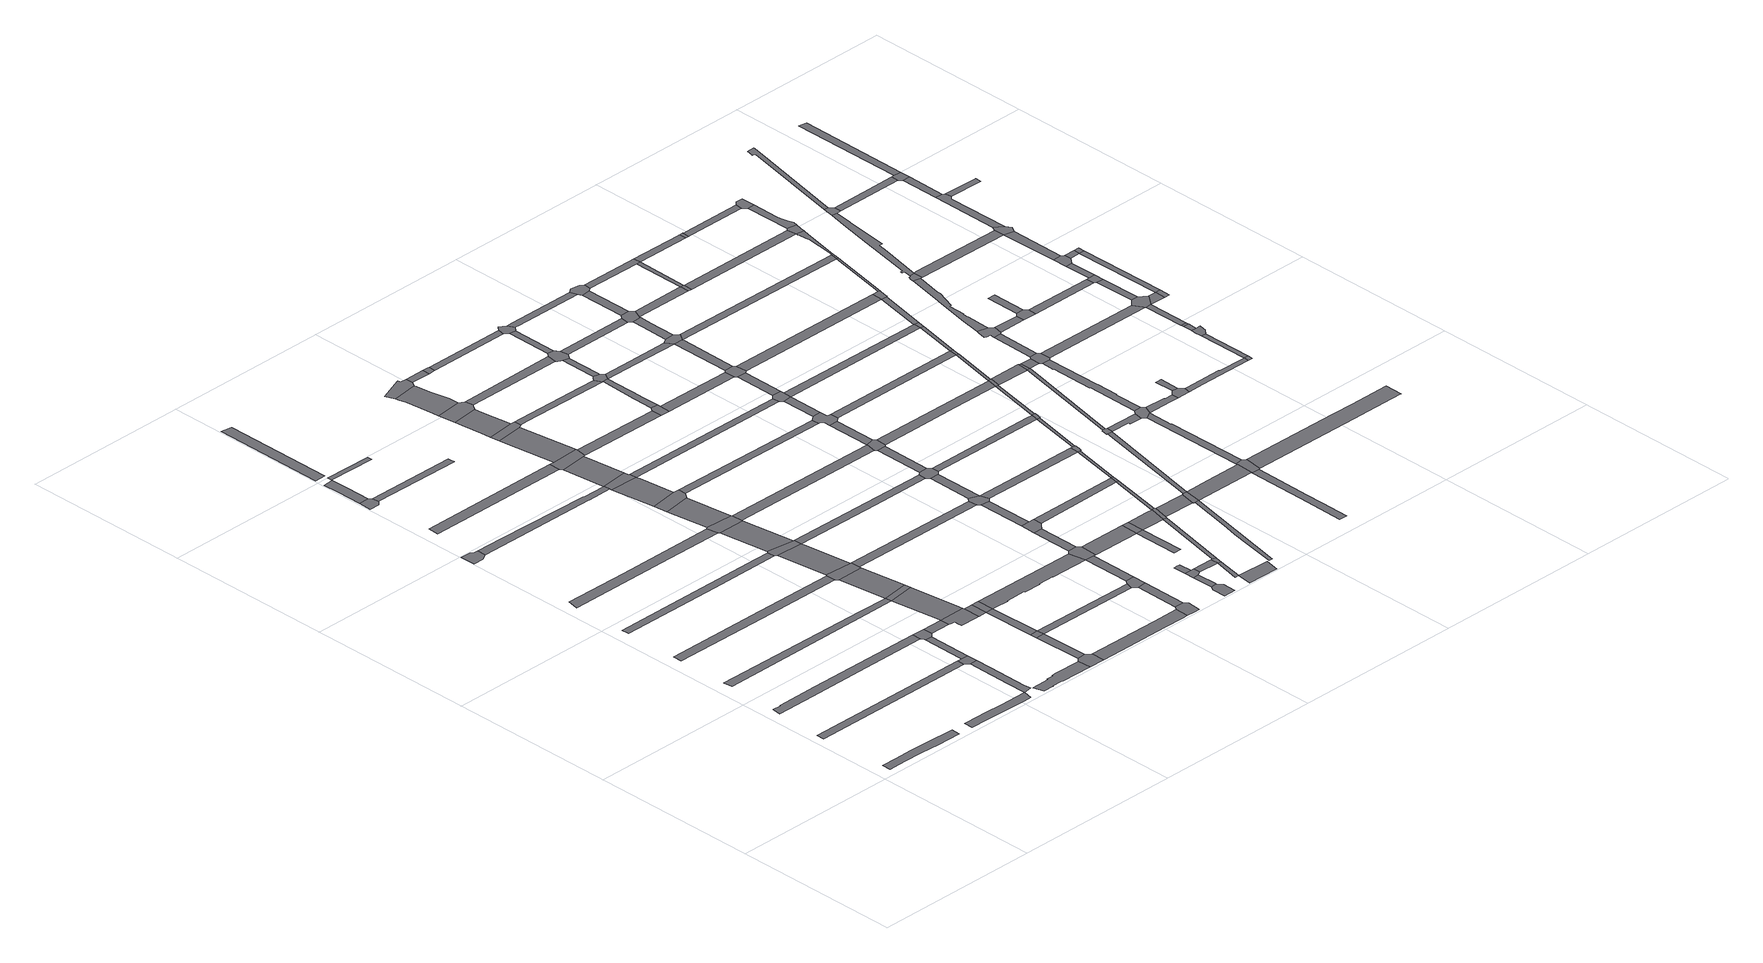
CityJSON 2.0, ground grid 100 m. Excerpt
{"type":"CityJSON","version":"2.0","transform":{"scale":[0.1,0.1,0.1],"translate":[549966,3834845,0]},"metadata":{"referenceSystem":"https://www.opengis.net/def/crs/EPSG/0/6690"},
"CityObjects":{
"road1":{"type":"Road","attributes":{"RoadStructureAttribute.sectionType":"1"},"geometry":[{"type":"MultiSurface","lod":"1","boundaries":[[[0,1,2,3,4,5,6,7,8,9,10]]]}]},
"road2":{"type":"Road","attributes":{"RoadStructureAttribute.sectionType":"1"},"geometry":[{"type":"MultiSurface","lod":"1","boundaries":[[[11,12,13,14]]]}]},
"road3":{"type":"Road","attributes":{"RoadStructureAttribute.sectionType":"1"},"geometry":[{"type":"MultiSurface","lod":"1","boundaries":[[[15,16,17,18,19,20,21,22,23]]]}]},
"road4":{"type":"Road","attributes":{"RoadStructureAttribute.sectionType":"1"},"geometry":[{"type":"MultiSurface","lod":"1","boundaries":[[[24,25,26,27,28,29,30,31,32,33]]]}]},
"road5":{"type":"Road","geometry":[{"type":"MultiSurface","lod":"1","boundaries":[[[34,35,36,37,38,39,40]]]}]},
"road6":{"type":"Road","attributes":{"RoadStructureAttribute.sectionType":"1"},"geometry":[{"type":"MultiSurface","lod":"1","boundaries":[[[41,42,43,44,45,46]]]}]},
"road7":{"type":"Road","attributes":{"RoadStructureAttribute.sectionType":"1"},"geometry":[{"type":"MultiSurface","lod":"1","boundaries":[[[47,48,49,50,51,52,53]]]}]},
"road8":{"type":"Road","geometry":[{"type":"MultiSurface","lod":"1","boundaries":[[[54,55,56,57,58,59,60,61]]]}]},
"road9":{"type":"Road","attributes":{"RoadStructureAttribute.sectionType":"1"},"geometry":[{"type":"MultiSurface","lod":"1","boundaries":[[[62,63,64,65,66,67,68]]]}]},
"road10":{"type":"Road","attributes":{"RoadStructureAttribute.sectionType":"1"},"geometry":[{"type":"MultiSurface","lod":"1","boundaries":[[[69,70,71,33,72,73,74,75]]]}]},
"road11":{"type":"Road","attributes":{"RoadStructureAttribute.sectionType":"1"},"geometry":[{"type":"MultiSurface","lod":"1","boundaries":[[[76,77,78,79,54,61]]]}]},
"road12":{"type":"Road","geometry":[{"type":"MultiSurface","lod":"1","boundaries":[[[14,13,69,75,80,81]]]}]},
"road13":{"type":"Road","attributes":{"RoadStructureAttribute.sectionType":"1"},"geometry":[{"type":"MultiSurface","lod":"1","boundaries":[[[82,83,84,85,86,87]]]}]},
"road14":{"type":"Road","attributes":{"RoadStructureAttribute.sectionType":"1"},"geometry":[{"type":"MultiSurface","lod":"1","boundaries":[[[88,89,81,80,90]]]}]},
"road15":{"type":"Road","attributes":{"RoadStructureAttribute.sectionType":"1"},"geometry":[{"type":"MultiSurface","lod":"1","boundaries":[[[91,92,93,94,95,96,97,98,99,100,101,102,103,104,105,106,107,108,109]]]}]},
"road16":{"type":"Road","attributes":{"RoadStructureAttribute.sectionType":"1"},"geometry":[{"type":"MultiSurface","lod":"1","boundaries":[[[110,111,112,113]]]}]},
"road17":{"type":"Road","geometry":[{"type":"MultiSurface","lod":"1","boundaries":[[[23,22,114,88,90,115,116]]]}]},
"road18":{"type":"Road","attributes":{"RoadStructureAttribute.sectionType":"1"},"geometry":[{"type":"MultiSurface","lod":"1","boundaries":[[[117,118,119,120,121]]]}]},
"road19":{"type":"Road","attributes":{"RoadStructureAttribute.sectionType":"1"},"geometry":[{"type":"MultiSurface","lod":"1","boundaries":[[[122,123,124,38,37,125,126,127,128]]]}]},
"road20":{"type":"Road","attributes":{"RoadStructureAttribute.sectionType":"1"},"geometry":[{"type":"MultiSurface","lod":"1","boundaries":[[[116,115,129,130]]]}]},
"road21":{"type":"Road","attributes":{"RoadStructureAttribute.sectionType":"1"},"geometry":[{"type":"MultiSurface","lod":"1","boundaries":[[[131,132,133,134,135,136,59,58]]]}]},
"road22":{"type":"Road","attributes":{"RoadStructureAttribute.sectionType":"1"},"geometry":[{"type":"MultiSurface","lod":"1","boundaries":[[[137,138,139,140]]]}]},
"road23":{"type":"Road","geometry":[{"type":"MultiSurface","lod":"1","boundaries":[[[141,142,143,144,109,108,145,146]]]}]},
"road24":{"type":"Road","geometry":[{"type":"MultiSurface","lod":"1","boundaries":[[[147,148,130,129,149,150,151,152,153,154,155]]]}]},
"road25":{"type":"Road","attributes":{"RoadStructureAttribute.sectionType":"1"},"geometry":[{"type":"MultiSurface","lod":"1","boundaries":[[[156,157,142,141]]]}]},
"road26":{"type":"Road","attributes":{"RoadStructureAttribute.sectionType":"1"},"geometry":[{"type":"MultiSurface","lod":"1","boundaries":[[[158,159,160,161,130,148]]]}]},
"road27":{"type":"Road","geometry":[{"type":"MultiSurface","lod":"1","boundaries":[[[162,163,157,156]]]}]},
"road28":{"type":"Road","geometry":[{"type":"MultiSurface","lod":"1","boundaries":[[[164,46,45,160,159]]]}]},
"road29":{"type":"Road","attributes":{"RoadStructureAttribute.sectionType":"1"},"geometry":[{"type":"MultiSurface","lod":"1","boundaries":[[[165,166,167,168,46,164]]]}]},
"road30":{"type":"Road","attributes":{"RoadStructureAttribute.sectionType":"1"},"geometry":[{"type":"MultiSurface","lod":"1","boundaries":[[[169,163,162,170]]]}]},
"road31":{"type":"Road","attributes":{"RoadStructureAttribute.sectionType":"1"},"geometry":[{"type":"MultiSurface","lod":"1","boundaries":[[[171,155,154,172,169,173]]]}]},
"road32":{"type":"Road","geometry":[{"type":"MultiSurface","lod":"1","boundaries":[[[174,53,52,166,165,175,176,177]]]}]},
"road33":{"type":"Road","geometry":[{"type":"MultiSurface","lod":"1","boundaries":[[[173,169,170,178]]]}]},
"road34":{"type":"Road","attributes":{"RoadStructureAttribute.sectionType":"1"},"geometry":[{"type":"MultiSurface","lod":"1","boundaries":[[[179,174,177,180,181]]]}]},
"road35":{"type":"Road","geometry":[{"type":"MultiSurface","lod":"1","boundaries":[[[182,183,68,67,184,179,181,185,186]]]}]},
"road36":{"type":"Road","attributes":{"RoadStructureAttribute.sectionType":"1"},"geometry":[{"type":"MultiSurface","lod":"1","boundaries":[[[187,182,186,188]]]}]},
"road37":{"type":"Road","geometry":[{"type":"MultiSurface","lod":"1","boundaries":[[[189,87,86,190,187,188,191,192,193]]]}]},
"road38":{"type":"Road","attributes":{"RoadStructureAttribute.sectionType":"1"},"geometry":[{"type":"MultiSurface","lod":"1","boundaries":[[[194,195,189,193]]]}]},
"road39":{"type":"Road","attributes":{"RoadStructureAttribute.sectionType":"1"},"geometry":[{"type":"MultiSurface","lod":"1","boundaries":[[[196,146,145,197,198,199,200,201]]]}]},
"road40":{"type":"Road","geometry":[{"type":"MultiSurface","lod":"1","boundaries":[[[202,203,195,194,204,205,206]]]}]},
"road41":{"type":"Road","attributes":{"RoadStructureAttribute.sectionType":"1"},"geometry":[{"type":"MultiSurface","lod":"1","boundaries":[[[207,203,202,208,209]]]}]},
"road42":{"type":"Road","geometry":[{"type":"MultiSurface","lod":"1","boundaries":[[[210,211,128,127,212,207,209,213]]]}]},
"road43":{"type":"Road","attributes":{"RoadStructureAttribute.sectionType":"1"},"geometry":[{"type":"MultiSurface","lod":"1","boundaries":[[[162,156,214,215]]]}]},
"road44":{"type":"Road","attributes":{"RoadStructureAttribute.sectionType":"1"},"geometry":[{"type":"MultiSurface","lod":"1","boundaries":[[[216,217,218,219,128,211]]]}]},
"road45":{"type":"Road","geometry":[{"type":"MultiSurface","lod":"1","boundaries":[[[220,221,222,140,139,223,217,216,224,225]]]}]},
"road46":{"type":"Road","attributes":{"RoadStructureAttribute.sectionType":"1"},"geometry":[{"type":"MultiSurface","lod":"1","boundaries":[[[226,227,228,221,220]]]}]},
"road47":{"type":"Road","attributes":{"RoadStructureAttribute.sectionType":"1"},"geometry":[{"type":"MultiSurface","lod":"1","boundaries":[[[229,178,170,230,231,232,233,234,235,236,237,238,239,240]]]}]},
"road48":{"type":"Road","geometry":[{"type":"MultiSurface","lod":"1","boundaries":[[[241,242,227,226,243,244]]]}]},
"road49":{"type":"Road","attributes":{"RoadStructureAttribute.sectionType":"1"},"geometry":[{"type":"MultiSurface","lod":"1","boundaries":[[[245,246,247,248,249,250,242,241]]]}]},
"road50":{"type":"Road","geometry":[{"type":"MultiSurface","lod":"1","boundaries":[[[251,252,253,248,247,254,255,256]]]}]},
"road51":{"type":"Road","attributes":{"RoadStructureAttribute.sectionType":"1"},"geometry":[{"type":"MultiSurface","lod":"1","boundaries":[[[257,258,259,260,261,262,263,264,265,253,252]]]}]},
"road52":{"type":"Road","attributes":{"RoadStructureAttribute.sectionType":"1"},"geometry":[{"type":"MultiSurface","lod":"1","boundaries":[[[176,175,266,267,268,269]]]}]},
"road53":{"type":"Road","geometry":[{"type":"MultiSurface","lod":"1","boundaries":[[[270,271,272,262,261,273,274]]]}]},
"road54":{"type":"Road","geometry":[{"type":"MultiSurface","lod":"1","boundaries":[[[275,276,201,200,277,278,279,280,281]]]}]},
"road55":{"type":"Road","attributes":{"RoadStructureAttribute.sectionType":"1"},"geometry":[{"type":"MultiSurface","lod":"1","boundaries":[[[282,283,275,281]]]}]},
"road56":{"type":"Road","attributes":{"RoadStructureAttribute.sectionType":"1"},"geometry":[{"type":"MultiSurface","lod":"1","boundaries":[[[185,181,284,285,286,287]]]}]},
"road57":{"type":"Road","geometry":[{"type":"MultiSurface","lod":"1","boundaries":[[[288,215,214,283,282,289]]]}]},
"road58":{"type":"Road","attributes":{"RoadStructureAttribute.sectionType":"1"},"geometry":[{"type":"MultiSurface","lod":"1","boundaries":[[[225,224,290,291]]]}]},
"road59":{"type":"Road","attributes":{"RoadStructureAttribute.sectionType":"1"},"geometry":[{"type":"MultiSurface","lod":"1","boundaries":[[[274,273,292,293]]]}]},
"road60":{"type":"Road","attributes":{"RoadStructureAttribute.sectionType":"1"},"geometry":[{"type":"MultiSurface","lod":"1","boundaries":[[[294,288,289,295]]]}]},
"road61":{"type":"Road","attributes":{"RoadStructureAttribute.sectionType":"1"},"geometry":[{"type":"MultiSurface","lod":"1","boundaries":[[[192,191,296,297]]]}]},
"road62":{"type":"Road","geometry":[{"type":"MultiSurface","lod":"1","boundaries":[[[298,299,240,239,294,295,300,301,302,303]]]}]},
"road63":{"type":"Road","geometry":[{"type":"MultiSurface","lod":"1","boundaries":[[[304,293,292,305,306]]]}]},
"road64":{"type":"Road","attributes":{"RoadStructureAttribute.sectionType":"1"},"geometry":[{"type":"MultiSurface","lod":"1","boundaries":[[[206,205,307,308]]]}]},
"road65":{"type":"Road","geometry":[{"type":"MultiSurface","lod":"1","boundaries":[[[309,310,311,312,313,314,315,316]]]}]},
"road66":{"type":"Road","attributes":{"RoadStructureAttribute.sectionType":"1"},"geometry":[{"type":"MultiSurface","lod":"1","boundaries":[[[317,318,244,243,319,320,321]]]}]},
"road67":{"type":"Road","attributes":{"RoadStructureAttribute.sectionType":"1"},"geometry":[{"type":"MultiSurface","lod":"1","boundaries":[[[322,323,298,303,324]]]}]},
"road68":{"type":"Road","attributes":{"RoadStructureAttribute.sectionType":"1"},"geometry":[{"type":"MultiSurface","lod":"1","boundaries":[[[325,326,327,311,310]]]}]},
"road69":{"type":"Road","attributes":{"RoadStructureAttribute.sectionType":"1"},"geometry":[{"type":"MultiSurface","lod":"1","boundaries":[[[213,209,328,329]]]}]},
"road70":{"type":"Road","geometry":[{"type":"MultiSurface","lod":"1","boundaries":[[[330,331,327,326,332,333]]]}]},
"road71":{"type":"Road","attributes":{"RoadStructureAttribute.sectionType":"1"},"geometry":[{"type":"MultiSurface","lod":"1","boundaries":[[[256,255,334,335]]]}]},
"road72":{"type":"Road","geometry":[{"type":"MultiSurface","lod":"1","boundaries":[[[336,337,338,331,330]]]}]},
"road73":{"type":"Road","geometry":[{"type":"MultiSurface","lod":"1","boundaries":[[[339,322,324,340,341,342,343,344]]]}]},
"road74":{"type":"Road","attributes":{"RoadStructureAttribute.sectionType":"1"},"geometry":[{"type":"MultiSurface","lod":"1","boundaries":[[[345,339,344,346,347]]]}]},
"road75":{"type":"Road","attributes":{"RoadStructureAttribute.sectionType":"1"},"geometry":[{"type":"MultiSurface","lod":"1","boundaries":[[[301,300,348,349]]]}]},
"road76":{"type":"Road","attributes":{"RoadStructureAttribute.sectionType":"1"},"geometry":[{"type":"MultiSurface","lod":"1","boundaries":[[[350,333,332,351,352,353]]]}]},
"road77":{"type":"Road","geometry":[{"type":"MultiSurface","lod":"1","boundaries":[[[354,291,290,355,356,357]]]}]},
"road78":{"type":"Road","geometry":[{"type":"MultiSurface","lod":"1","boundaries":[[[358,269,268,345,347,359,360]]]}]},
"road79":{"type":"Road","attributes":{"RoadStructureAttribute.sectionType":"1"},"geometry":[{"type":"MultiSurface","lod":"1","boundaries":[[[352,361,362,363]]]}]},
"road80":{"type":"Road","attributes":{"RoadStructureAttribute.sectionType":"1"},"geometry":[{"type":"MultiSurface","lod":"1","boundaries":[[[364,365,358,360]]]}]},
"road81":{"type":"Road","geometry":[{"type":"MultiSurface","lod":"1","boundaries":[[[353,352,363,366,367]]]}]},
"road82":{"type":"Road","attributes":{"RoadStructureAttribute.sectionType":"7"},"geometry":[{"type":"MultiSurface","lod":"1","boundaries":[[[368,362,369,370,371]]]}]},
"road83":{"type":"Road","attributes":{"RoadStructureAttribute.sectionType":"1"},"geometry":[{"type":"MultiSurface","lod":"1","boundaries":[[[306,305,372,373]]]}]},
"road84":{"type":"Road","attributes":{"RoadStructureAttribute.sectionType":"1"},"geometry":[{"type":"MultiSurface","lod":"1","boundaries":[[[374,375,376,377,378,379,354,357]]]}]},
"road85":{"type":"Road","attributes":{"RoadStructureAttribute.sectionType":"1"},"geometry":[{"type":"MultiSurface","lod":"1","boundaries":[[[348,380,381,382]]]}]},
"road86":{"type":"Road","geometry":[{"type":"MultiSurface","lod":"1","boundaries":[[[383,384,287,286,365,364,385,386]]]}]},
"road87":{"type":"Road","geometry":[{"type":"MultiSurface","lod":"1","boundaries":[[[349,348,382,387]]]}]},
"road88":{"type":"Road","geometry":[{"type":"MultiSurface","lod":"1","boundaries":[[[388,389,321,320,377,376,390,391,392,393]]]}]},
"road89":{"type":"Road","attributes":{"RoadStructureAttribute.sectionType":"1"},"geometry":[{"type":"MultiSurface","lod":"1","boundaries":[[[394,384,383,395]]]}]},
"road90":{"type":"Road","attributes":{"RoadStructureAttribute.sectionType":"1"},"geometry":[{"type":"MultiSurface","lod":"1","boundaries":[[[396,367,366,397,398]]]}]},
"road91":{"type":"Road","attributes":{"RoadStructureAttribute.sectionType":"1"},"geometry":[{"type":"MultiSurface","lod":"1","boundaries":[[[399,400,388,393,401,402]]]}]},
"road92":{"type":"Road","geometry":[{"type":"MultiSurface","lod":"1","boundaries":[[[403,297,296,394,395,404,405]]]}]},
"road93":{"type":"Road","geometry":[{"type":"MultiSurface","lod":"1","boundaries":[[[406,407,408,335,334,409,410,411,399,402,412,413,414,415,416,417]]]}]},
"road94":{"type":"Road","attributes":{"RoadStructureAttribute.sectionType":"1"},"geometry":[{"type":"MultiSurface","lod":"1","boundaries":[[[343,342,418,419,420]]]}]},
"road95":{"type":"Road","attributes":{"RoadStructureAttribute.sectionType":"1"},"geometry":[{"type":"MultiSurface","lod":"1","boundaries":[[[421,387,382,422,423,396,424]]]}]},
"road96":{"type":"Road","attributes":{"RoadStructureAttribute.sectionType":"1"},"geometry":[{"type":"MultiSurface","lod":"1","boundaries":[[[356,355,425,426]]]}]},
"road97":{"type":"Road","attributes":{"RoadStructureAttribute.sectionType":"1"},"geometry":[{"type":"MultiSurface","lod":"1","boundaries":[[[427,297,403,428]]]}]},
"road98":{"type":"Road","attributes":{"RoadStructureAttribute.sectionType":"1"},"geometry":[{"type":"MultiSurface","lod":"1","boundaries":[[[429,430,406,417,431]]]}]},
"road99":{"type":"Road","geometry":[{"type":"MultiSurface","lod":"1","boundaries":[[[432,424,396,398,433,434,435,436,437]]]}]},
"road100":{"type":"Road","geometry":[{"type":"MultiSurface","lod":"1","boundaries":[[[438,308,307,439,440,427,428,441,442,443,444,445]]]}]},
"road101":{"type":"Road","geometry":[{"type":"MultiSurface","lod":"1","boundaries":[[[446,373,372,429,431,447,448]]]}]},
"road102":{"type":"Road","attributes":{"RoadStructureAttribute.sectionType":"1"},"geometry":[{"type":"MultiSurface","lod":"1","boundaries":[[[360,359,449,450,451]]]}]},
"road103":{"type":"Road","attributes":{"RoadStructureAttribute.sectionType":"1"},"geometry":[{"type":"MultiSurface","lod":"1","boundaries":[[[452,453,454,455,456,457,458,459]]]}]},
"road104":{"type":"Road","attributes":{"RoadStructureAttribute.sectionType":"1"},"geometry":[{"type":"MultiSurface","lod":"1","boundaries":[[[460,461,438,445]]]}]},
"road105":{"type":"Road","attributes":{"RoadStructureAttribute.sectionType":"1"},"geometry":[{"type":"MultiSurface","lod":"1","boundaries":[[[462,391,390,463,464,465]]]}]},
"road106":{"type":"Road","geometry":[{"type":"MultiSurface","lod":"1","boundaries":[[[466,329,328,467,461,460,468,469]]]}]},
"road107":{"type":"Road","attributes":{"RoadStructureAttribute.sectionType":"1"},"geometry":[{"type":"MultiSurface","lod":"1","boundaries":[[[419,432,437,470]]]}]},
"road108":{"type":"Road","attributes":{"RoadStructureAttribute.sectionType":"7"},"geometry":[{"type":"MultiSurface","lod":"1","boundaries":[[[471,435,434,472,473,474,475,476]]]}]},
"road109":{"type":"Road","attributes":{"RoadStructureAttribute.sectionType":"1"},"geometry":[{"type":"MultiSurface","lod":"1","boundaries":[[[477,466,469,478]]]}]},
"road110":{"type":"Road","attributes":{"RoadStructureAttribute.sectionType":"1"},"geometry":[{"type":"MultiSurface","lod":"1","boundaries":[[[415,414,479,480]]]}]},
"road111":{"type":"Road","attributes":{"RoadStructureAttribute.sectionType":"1"},"geometry":[{"type":"MultiSurface","lod":"1","boundaries":[[[481,386,385,482,483,484,485,486]]]}]},
"road112":{"type":"Road","geometry":[{"type":"MultiSurface","lod":"1","boundaries":[[[487,420,419,470,488,489]]]}]},
"road113":{"type":"Road","geometry":[{"type":"MultiSurface","lod":"1","boundaries":[[[490,491,426,425,477,478,492,493]]]}]},
"road114":{"type":"Road","geometry":[{"type":"MultiSurface","lod":"1","boundaries":[[[494,495,476,475,496,497,498,452,459,499,500]]]}]},
"road115":{"type":"Road","attributes":{"RoadStructureAttribute.sectionType":"1"},"geometry":[{"type":"MultiSurface","lod":"1","boundaries":[[[501,502,503,448,447,504,505,506,507]]]}]},
"road116":{"type":"Road","attributes":{"RoadStructureAttribute.sectionType":"1"},"geometry":[{"type":"MultiSurface","lod":"1","boundaries":[[[508,509,464,510,491,490]]]}]},
"road117":{"type":"Road","attributes":{"RoadStructureAttribute.sectionType":"1"},"geometry":[{"type":"MultiSurface","lod":"1","boundaries":[[[450,487,489,511]]]}]},
"road118":{"type":"Road","geometry":[{"type":"MultiSurface","lod":"1","boundaries":[[[512,513,465,464,509,514]]]}]},
"road119":{"type":"Road","attributes":{"RoadStructureAttribute.sectionType":"1"},"geometry":[{"type":"MultiSurface","lod":"1","boundaries":[[[405,404,515,516,517,518,519]]]}]},
"road120":{"type":"Road","geometry":[{"type":"MultiSurface","lod":"1","boundaries":[[[451,450,511,520,521,522,523,524,525,526]]]}]},
"road121":{"type":"Road","attributes":{"RoadStructureAttribute.sectionType":"1"},"geometry":[{"type":"MultiSurface","lod":"1","boundaries":[[[527,528,529,530,513,512]]]}]},
"road122":{"type":"Road","attributes":{"RoadStructureAttribute.sectionType":"1"},"geometry":[{"type":"MultiSurface","lod":"1","boundaries":[[[531,532,499,459,533,534,535]]]}]},
"road123":{"type":"Road","attributes":{"RoadStructureAttribute.sectionType":"1"},"geometry":[{"type":"MultiSurface","lod":"1","boundaries":[[[536,537,500,499,538]]]}]},
"road124":{"type":"Road","geometry":[{"type":"MultiSurface","lod":"1","boundaries":[[[539,480,479,529,528,540,541,542]]]}]},
"road125":{"type":"Road","attributes":{"RoadStructureAttribute.sectionType":"1"},"geometry":[{"type":"MultiSurface","lod":"1","boundaries":[[[485,526,525,543,544]]]}]},
"road126":{"type":"Road","attributes":{"RoadStructureAttribute.sectionType":"1"},"geometry":[{"type":"MultiSurface","lod":"1","boundaries":[[[442,441,545,546,547]]]}]},
"road127":{"type":"Road","attributes":{"RoadStructureAttribute.sectionType":"1"},"geometry":[{"type":"MultiSurface","lod":"1","boundaries":[[[548,549,539,542]]]}]},
"road128":{"type":"Road","attributes":{"RoadStructureAttribute.sectionType":"1"},"geometry":[{"type":"MultiSurface","lod":"1","boundaries":[[[550,551,552,553,554,555,556]]]}]},
"road129":{"type":"Road","geometry":[{"type":"MultiSurface","lod":"1","boundaries":[[[557,507,506,549,548,558,559,560]]]}]},
"road130":{"type":"Road","geometry":[{"type":"MultiSurface","lod":"1","boundaries":[[[561,486,485,544,562,563,564,565,566,567]]]}]},
"road131":{"type":"Road","attributes":{"RoadStructureAttribute.sectionType":"1"},"geometry":[{"type":"MultiSurface","lod":"1","boundaries":[[[468,460,568,569,570]]]}]},
"road132":{"type":"Road","geometry":[{"type":"MultiSurface","lod":"1","boundaries":[[[571,572,573,574,575,576,577,536,538,578,579,580]]]}]},
"road133":{"type":"Road","attributes":{"RoadStructureAttribute.sectionType":"1"},"geometry":[{"type":"MultiSurface","lod":"1","boundaries":[[[581,582,541,540,583]]]}]},
"road134":{"type":"Road","geometry":[{"type":"MultiSurface","lod":"1","boundaries":[[[584,585,586,535,534,550,556,587,588,589]]]}]},
"road135":{"type":"Road","attributes":{"RoadStructureAttribute.sectionType":"1"},"geometry":[{"type":"MultiSurface","lod":"1","boundaries":[[[518,561,567,590]]]}]},
"road136":{"type":"Road","attributes":{"RoadStructureAttribute.sectionType":"1"},"geometry":[{"type":"MultiSurface","lod":"1","boundaries":[[[579,578,591,592,593,594]]]}]},
"road137":{"type":"Road","attributes":{"RoadStructureAttribute.sectionType":"1"},"geometry":[{"type":"MultiSurface","lod":"1","boundaries":[[[595,596,493,492,597,598,599]]]}]},
"road138":{"type":"Road","attributes":{"RoadStructureAttribute.sectionType":"1"},"geometry":[{"type":"MultiSurface","lod":"1","boundaries":[[[600,601,602,603,586,585]]]}]},
"road139":{"type":"Road","geometry":[{"type":"MultiSurface","lod":"1","boundaries":[[[604,605,606,519,518,590,607,608]]]}]},
"road140":{"type":"Road","geometry":[{"type":"MultiSurface","lod":"1","boundaries":[[[559,558,609,610,611,612]]]}]},
"road141":{"type":"Road","attributes":{"RoadStructureAttribute.sectionType":"1"},"geometry":[{"type":"MultiSurface","lod":"1","boundaries":[[[613,571,580,614]]]}]},
"road142":{"type":"Road","geometry":[{"type":"MultiSurface","lod":"1","boundaries":[[[581,583,615,616,617]]]}]},
"road143":{"type":"Road","attributes":{"RoadStructureAttribute.sectionType":"1"},"geometry":[{"type":"MultiSurface","lod":"1","boundaries":[[[546,606,605,618]]]}]},
"road144":{"type":"Road","geometry":[{"type":"MultiSurface","lod":"1","boundaries":[[[619,620,594,593,603,602,621]]]}]},
"road145":{"type":"Road","attributes":{"RoadStructureAttribute.sectionType":"7"},"geometry":[{"type":"MultiSurface","lod":"1","boundaries":[[[622,604,608,623,624,613,625]]]}]},
"road146":{"type":"Road","attributes":{"RoadStructureAttribute.sectionType":"1"},"geometry":[{"type":"MultiSurface","lod":"1","boundaries":[[[609,581,617,610]]]}]},
"road147":{"type":"Road","attributes":{"RoadStructureAttribute.sectionType":"1"},"geometry":[{"type":"MultiSurface","lod":"1","boundaries":[[[514,509,626,627,628]]]}]},
"road148":{"type":"Road","geometry":[{"type":"MultiSurface","lod":"1","boundaries":[[[547,546,618,629,630]]]}]},
"road149":{"type":"Road","geometry":[{"type":"MultiSurface","lod":"1","boundaries":[[[625,613,614,631,632]]]}]},
"road150":{"type":"Road","attributes":{"RoadStructureAttribute.sectionType":"1"},"geometry":[{"type":"MultiSurface","lod":"1","boundaries":[[[633,634,635,636,637,620,619,638,639,640,641,642]]]}]},
"road151":{"type":"Road","attributes":{"RoadStructureAttribute.sectionType":"1"},"geometry":[{"type":"MultiSurface","lod":"1","boundaries":[[[643,644,621,602,645,646,647]]]}]},
"road152":{"type":"Road","attributes":{"RoadStructureAttribute.sectionType":"1"},"geometry":[{"type":"MultiSurface","lod":"1","boundaries":[[[569,648,547,630,649]]]}]},
"road153":{"type":"Road","attributes":{"RoadStructureAttribute.sectionType":"1"},"geometry":[{"type":"MultiSurface","lod":"1","boundaries":[[[632,631,650,651]]]}]},
"road154":{"type":"Road","geometry":[{"type":"MultiSurface","lod":"1","boundaries":[[[570,569,649,652,653]]]}]},
"road155":{"type":"Road","geometry":[{"type":"MultiSurface","lod":"1","boundaries":[[[654,655,651,650,633,642,656,657]]]}]},
"road156":{"type":"Road","attributes":{"RoadStructureAttribute.sectionType":"1"},"geometry":[{"type":"MultiSurface","lod":"1","boundaries":[[[658,659,611,610,660,661,662]]]}]},
"road157":{"type":"Road","geometry":[{"type":"MultiSurface","lod":"1","boundaries":[[[663,664,647,646,665,666,667,668,669,670]]]}]},
"road158":{"type":"Road","attributes":{"RoadStructureAttribute.sectionType":"1"},"geometry":[{"type":"MultiSurface","lod":"1","boundaries":[[[671,655,654,672]]]}]},
"road159":{"type":"Road","attributes":{"RoadStructureAttribute.sectionType":"1"},"geometry":[{"type":"MultiSurface","lod":"1","boundaries":[[[598,673,570,653,674]]]}]},
"road160":{"type":"Road","geometry":[{"type":"MultiSurface","lod":"1","boundaries":[[[675,676,677,678,663,670]]]}]},
"road161":{"type":"Road","attributes":{"RoadStructureAttribute.sectionType":"1"},"geometry":[{"type":"MultiSurface","lod":"1","boundaries":[[[679,680,589,588,681,682,683,684,685]]]}]},
"road162":{"type":"Road","geometry":[{"type":"MultiSurface","lod":"1","boundaries":[[[686,687,688,689,690,691,671,672,692,693,694]]]}]},
"road163":{"type":"Road","attributes":{"RoadStructureAttribute.sectionType":"1"},"geometry":[{"type":"MultiSurface","lod":"1","boundaries":[[[616,615,695,696]]]}]},
"road164":{"type":"Road","geometry":[{"type":"MultiSurface","lod":"1","boundaries":[[[599,598,674,697,698,699,700,701,702,703,704]]]}]},
"road165":{"type":"Road","geometry":[{"type":"MultiSurface","lod":"1","boundaries":[[[662,661,705,706,707]]]}]},
"road166":{"type":"Road","attributes":{"RoadStructureAttribute.sectionType":"1"},"geometry":[{"type":"MultiSurface","lod":"1","boundaries":[[[693,692,708,709]]]}]},
"road167":{"type":"Road","attributes":{"RoadStructureAttribute.sectionType":"1"},"geometry":[{"type":"MultiSurface","lod":"1","boundaries":[[[710,711,712,713,686,694,714,715,716,717,718,719,720,721,722,723,724]]]}]},
"road168":{"type":"Road","attributes":{"RoadStructureAttribute.sectionType":"1"},"geometry":[{"type":"MultiSurface","lod":"1","boundaries":[[[627,725,704,703,726]]]}]},
"road169":{"type":"Road","attributes":{"RoadStructureAttribute.sectionType":"1"},"geometry":[{"type":"MultiSurface","lod":"1","boundaries":[[[727,728,729,730,667,666,731,732,733,734,735]]]}]},
"road170":{"type":"Road","geometry":[{"type":"MultiSurface","lod":"1","boundaries":[[[736,709,708,737,738,739]]]}]},
"road171":{"type":"Road","attributes":{"RoadStructureAttribute.sectionType":"1"},"geometry":[{"type":"MultiSurface","lod":"1","boundaries":[[[657,656,740,741,742,743]]]}]},
"road172":{"type":"Road","geometry":[{"type":"MultiSurface","lod":"1","boundaries":[[[744,745,736,739]]]}]},
"road173":{"type":"Road","geometry":[{"type":"MultiSurface","lod":"1","boundaries":[[[746,747,748,749,750,751,710,724,752]]]}]},
"road174":{"type":"Road","attributes":{"RoadStructureAttribute.sectionType":"1"},"geometry":[{"type":"MultiSurface","lod":"1","boundaries":[[[753,706,705,754,755,756]]]}]},
"road175":{"type":"Road","geometry":[{"type":"MultiSurface","lod":"1","boundaries":[[[695,757,758,759,760,761,762,763,764,628,627,726,765,766,767,768,769]]]}]},
"road176":{"type":"Road","geometry":[{"type":"MultiSurface","lod":"1","boundaries":[[[735,734,770,771]]]}]},
"road177":{"type":"Road","geometry":[{"type":"MultiSurface","lod":"1","boundaries":[[[772,696,695,769,773,774]]]}]},
"road178":{"type":"Road","attributes":{"RoadStructureAttribute.sectionType":"1"},"geometry":[{"type":"MultiSurface","lod":"1","boundaries":[[[775,735,771,776]]]}]},
"road179":{"type":"Road","attributes":{"RoadStructureAttribute.sectionType":"1"},"geometry":[{"type":"MultiSurface","lod":"1","boundaries":[[[777,778,779,780,781,782,783,784,785,786,787,747,746,788,789,790,791,792,793,794]]]}]},
"road180":{"type":"Road","attributes":{"RoadStructureAttribute.sectionType":"1"},"geometry":[{"type":"MultiSurface","lod":"1","boundaries":[[[795,772,774,796,797,798,799,800]]]}]},
"road181":{"type":"Road","attributes":{"RoadStructureAttribute.sectionType":"1"},"geometry":[{"type":"MultiSurface","lod":"1","boundaries":[[[738,737,801,802]]]}]},
"road182":{"type":"Road","geometry":[{"type":"MultiSurface","lod":"1","boundaries":[[[803,756,755,795,800,804]]]}]},
"road183":{"type":"Road","geometry":[{"type":"MultiSurface","lod":"1","boundaries":[[[805,806,775,776,807,808,809]]]}]},
"road184":{"type":"Road","attributes":{"RoadStructureAttribute.sectionType":"1"},"geometry":[{"type":"MultiSurface","lod":"1","boundaries":[[[810,805,809,811]]]}]},
"road185":{"type":"Road","geometry":[{"type":"MultiSurface","lod":"1","boundaries":[[[812,810,811,813]]]}]},
"road186":{"type":"Road","attributes":{"RoadStructureAttribute.sectionType":"1"},"geometry":[{"type":"MultiSurface","lod":"1","boundaries":[[[814,742,812,813]]]}]},
"road187":{"type":"Road","attributes":{"RoadStructureAttribute.sectionType":"1"},"geometry":[{"type":"MultiSurface","lod":"1","boundaries":[[[815,816,746,752,817,818]]]}]},
"road188":{"type":"Road","geometry":[{"type":"MultiSurface","lod":"1","boundaries":[[[819,743,742,814,820,821]]]}]},
"road189":{"type":"Road","geometry":[{"type":"MultiSurface","lod":"1","boundaries":[[[822,823,824,777,794,825,826,827,828]]]}]},
"road190":{"type":"Road","attributes":{"RoadStructureAttribute.sectionType":"1"},"geometry":[{"type":"MultiSurface","lod":"1","boundaries":[[[829,819,821,830]]]}]},
"road191":{"type":"Road","attributes":{"RoadStructureAttribute.sectionType":"1"},"geometry":[{"type":"MultiSurface","lod":"1","boundaries":[[[831,820,814,832,833,834,835]]]}]},
"road192":{"type":"Road","geometry":[{"type":"MultiSurface","lod":"1","boundaries":[[[802,801,829,830,836,837]]]}]},
"road193":{"type":"Road","geometry":[{"type":"MultiSurface","lod":"1","boundaries":[[[835,834,838,839]]]}]},
"road194":{"type":"Road","attributes":{"RoadStructureAttribute.sectionType":"1"},"geometry":[{"type":"MultiSurface","lod":"1","boundaries":[[[840,841,837,836]]]}]},
"road195":{"type":"Road","geometry":[{"type":"MultiSurface","lod":"1","boundaries":[[[842,843,841,840,844,845]]]}]},
"road196":{"type":"Road","attributes":{"RoadStructureAttribute.sectionType":"1"},"geometry":[{"type":"MultiSurface","lod":"1","boundaries":[[[846,835,839,847]]]}]},
"road197":{"type":"Road","attributes":{"RoadStructureAttribute.sectionType":"1"},"geometry":[{"type":"MultiSurface","lod":"1","boundaries":[[[848,849,850,851,852,853,854,855,822,828]]]}]},
"road198":{"type":"Road","attributes":{"RoadStructureAttribute.sectionType":"1"},"geometry":[{"type":"MultiSurface","lod":"1","boundaries":[[[817,843,842,856]]]}]},
"road199":{"type":"Road","attributes":{"RoadStructureAttribute.sectionType":"1"},"geometry":[{"type":"MultiSurface","lod":"1","boundaries":[[[845,844,846,857]]]}]},
"road200":{"type":"Road","attributes":{"RoadStructureAttribute.sectionType":"1"},"geometry":[{"type":"MultiSurface","lod":"1","boundaries":[[[826,825,858,859]]]}]},
"road201":{"type":"Road","geometry":[{"type":"MultiSurface","lod":"1","boundaries":[[[857,846,847,860]]]}]},
"road202":{"type":"Road","geometry":[{"type":"MultiSurface","lod":"1","boundaries":[[[861,818,817,856,862,863,864]]]}]},
"road203":{"type":"Road","attributes":{"RoadStructureAttribute.sectionType":"1"},"geometry":[{"type":"MultiSurface","lod":"1","boundaries":[[[865,861,864,866,867,868,869,870]]]}]},
"road204":{"type":"Road","attributes":{"RoadStructureAttribute.sectionType":"1"},"geometry":[{"type":"MultiSurface","lod":"1","boundaries":[[[871,865,870,872]]]}]},
"road205":{"type":"Road","geometry":[{"type":"MultiSurface","lod":"1","boundaries":[[[859,858,871,872,873,874]]]}]},
"road206":{"type":"Road","geometry":[{"type":"MultiSurface","lod":"1","boundaries":[[[875,868,867,876,877]]]}]},
"road207":{"type":"Road","attributes":{"RoadStructureAttribute.sectionType":"1"},"geometry":[{"type":"MultiSurface","lod":"1","boundaries":[[[878,874,873,879]]]}]}
},
"vertices":[
[550,91,0],[423,94,0],[285,98,0],[181,100,0],[87,102,0],[87,48,0],[189,47,0],[304,45,0],[421,41,0],[569,37,0],[570,90,0],
[58,535,0],[58,488,0],[1055,487,0],[1055,530,0],
[381,867,0],[130,867,0],[130,863,0],[77,864,0],[72,813,0],[307,812,0],[686,812,0],[1073,810,0],[1074,864,0],
[913,84,0],[806,86,0],[673,89,0],[658,89,0],[657,35,0],[759,33,0],[885,30,0],[1023,26,0],[1066,26,0],[1079,81,0],
[9,2992,0],[9,2903,0],[71,2903,0],[109,2922,0],[110,2977,0],[81,2977,0],[72,2991,0],
[1048,1208,0],[84,1217,0],[90,1164,0],[1048,1168,0],[1227,1168,0],[1225,1206,0],
[1171,1565,0],[699,1567,0],[85,1570,0],[82,1515,0],[657,1513,0],[1171,1509,0],[1171,1566,0],
[14,3714,0],[13,3639,0],[74,3638,0],[84,3648,0],[96,3660,0],[91,3700,0],[84,3705,0],[74,3713,0],
[1037,1930,0],[435,1931,0],[82,1930,0],[84,1886,0],[696,1885,0],[1121,1887,0],[1119,1931,0],
[1083,466,0],[1081,373,0],[1080,198,0],[1131,89,0],[1125,131,0],[1127,373,0],[1127,466,0],
[75,3862,0],[75,3966,0],[14,3962,0],[15,3861,0],
[1127,530,0],[1083,530,0],
[473,2308,0],[86,2309,0],[75,2244,0],[734,2241,0],[1079,2239,0],[1064,2305,0],
[1085,784,0],[1082,543,0],[1129,784,0],
[1474,97,0],[1321,98,0],[1292,98,0],[1291,89,0],[1250,90,0],[1251,87,0],[1218,85,0],[1145,82,0],[1140,81,0],[1157,21,0],[1158,23,0],[1219,22,0],[1221,22,0],[1221,25,0],[1291,25,0],[1290,23,0],[1291,21,0],[1483,19,0],[1477,97,0],
[13,4688,0],[12,4022,0],[76,4022,0],[79,4678,0],
[1085,800,0],[1151,806,0],[1151,863,0],
[356,3967,0],[356,3981,0],[355,3995,0],[75,3999,0],[75,3972,0],
[850,2959,0],[846,2959,0],[273,2974,0],[845,2919,0],[850,2919,0],[992,2919,0],[991,2956,0],
[1270,805,0],[1271,862,0],
[100,3660,0],[630,3657,0],[631,3657,0],[630,3677,0],[628,3697,0],[96,3700,0],
[88,3298,0],[84,3234,0],[947,3231,0],[947,3296,0],
[1546,120,0],[1496,117,0],[1481,102,0],[1478,98,0],[1578,19,0],[1579,98,0],
[1431,856,0],[1430,864,0],[1290,804,0],[1310,804,0],[1310,770,0],[1310,754,0],[1414,753,0],[1431,753,0],[1433,856,0],
[1541,405,0],[1492,404,0],
[1427,887,0],[1388,1189,0],[1230,1168,0],[1270,873,0],
[1539,447,0],[1491,446,0],
[1383,1227,0],
[1347,1497,0],[1186,1493,0],[1224,1214,0],[1225,1207,0],
[1486,753,0],[1532,753,0],
[1461,855,0],[1434,753,0],[1486,855,0],
[1175,1574,0],[1346,1509,0],[1343,1565,0],[1339,1565,0],
[1532,855,0],
[1135,1875,0],[1299,1853,0],[1297,1870,0],
[1126,1940,0],[1121,1933,0],[1123,1887,0],[1294,1917,0],[1291,1917,0],
[1087,2232,0],[1248,2233,0],
[1076,2316,0],[1082,2236,0],[1247,2241,0],[1243,2305,0],[1239,2305,0],
[1205,2585,0],[1042,2563,0],
[2016,95,0],[1760,18,0],[2010,16,0],[2150,15,0],[2171,15,0],[2172,95,0],
[1195,2667,0],[1031,2645,0],[1205,2586,0],[1229,2619,0],[1229,2667,0],
[995,2908,0],[1169,2883,0],[1167,2903,0],
[1157,2944,0],[1154,2975,0],[994,2919,0],[1162,2944,0],
[2163,401,0],[2173,441,0],
[1122,3231,0],[961,3213,0],[989,2967,0],[990,2957,0],
[1141,3303,0],[977,3296,0],[962,3296,0],[953,3223,0],[1132,3231,0],[1142,3295,0],
[1093,3651,0],[931,3633,0],[936,3594,0],
[1687,854,0],[1549,753,0],[1635,751,0],[1635,755,0],[1760,756,0],[1760,752,0],[1864,751,0],[1864,754,0],[1962,754,0],[1962,751,0],[2191,750,0],[2173,851,0],
[1086,3707,0],[925,3689,0],[1114,3667,0],[1113,3707,0],
[1084,3721,0],[1064,3872,0],[1058,3933,0],[899,3915,0],[903,3870,0],[919,3747,0],
[1073,4017,0],[1044,4035,0],[887,4018,0],[1076,3962,0],[1079,3967,0],[1075,4017,0],
[1042,4097,0],[1026,4168,0],[1019,4203,0],[1006,4296,0],[1003,4305,0],[849,4286,0],[854,4262,0],[862,4221,0],[883,4053,0],
[1828,1505,0],[1869,1506,0],[2179,1505,0],[2175,1559,0],
[981,4378,0],[977,4395,0],[829,4341,0],[1017,4334,0],[1017,4378,0],
[2190,117,0],[2190,114,0],[2224,14,0],[2256,14,0],[2264,95,0],[2256,102,0],[2243,114,0],
[2244,384,0],[2191,375,0],
[1675,1868,0],[1825,1866,0],[2175,1865,0],[2179,1910,0],
[2191,465,0],[2244,464,0],
[1671,3227,0],[1671,3291,0],
[1137,4334,0],[1136,4379,0],
[2191,749,0],[2246,748,0],
[2184,2234,0],[2198,2297,0],
[2192,872,0],[2178,857,0],[2259,747,0],[2265,850,0],[2258,857,0],[2246,870,0],
[1172,4379,0],[1179,4334,0],[1179,4375,0],
[2172,2613,0],[2172,2657,0],
[2488,114,0],[2488,124,0],[2451,121,0],[2448,115,0],[2437,95,0],[2437,15,0],[2511,15,0],[2511,95,0],
[1576,3704,0],[1159,3707,0],[1159,3667,0],[1693,3661,0],[1673,3703,0],
[2193,1114,0],[2192,973,0],[2247,1114,0],
[2488,134,0],[2485,247,0],[2450,246,0],
[2183,2901,0],[2177,2942,0],
[2492,304,0],[2449,304,0],[2509,262,0],[2510,304,0],
[1663,3965,0],[1672,4023,0],
[2488,382,0],[2470,382,0],[2448,381,0],
[2193,1204,0],[2266,1136,0],[2268,1138,0],[2281,1152,0],[2280,1204,0],[2247,1204,0],
[2195,1489,0],[2247,1233,0],[2248,1485,0],
[2549,745,0],[2550,849,0],
[2630,303,0],[2625,258,0],[2634,258,0],[2634,303,0],
[1687,3311,0],[1729,3227,0],[1729,3291,0],[1729,3310,0],
[2194,1579,0],[2268,1505,0],[2249,1555,0],
[2599,101,0],[2625,101,0],[2656,254,0],
[2250,1848,0],[2195,1846,0],
[2665,298,0],[2642,303,0],
[2632,101,0],[2613,13,0],[2804,9,0],[2820,94,0],
[1667,4335,0],[1676,4375,0],
[1730,3428,0],[1730,3434,0],[1731,3662,0],[1696,3661,0],[1690,3434,0],[1690,3429,0],
[2551,481,0],[2596,482,0],[2594,745,0],
[2250,1929,0],[2197,1926,0],[2269,1865,0],[2269,1910,0],
[2595,849,0],
[1695,3730,0],[1688,3722,0],[1731,3663,0],[1751,3701,0],[1750,3702,0],[1735,3721,0],
[2197,2222,0],[2251,2221,0],
[2737,743,0],[2685,393,0],[2760,741,0],
[1696,3945,0],[1695,3750,0],[1735,3740,0],[1733,3936,0],
[2251,2311,0],[2263,2234,0],[2267,2297,0],
[1692,4048,0],[1691,4047,0],[1679,4031,0],[1670,3961,0],[1673,3959,0],[1687,3951,0],[1737,3941,0],[1746,3951,0],[1758,3966,0],[1750,4016,0],[1738,4031,0],[1730,4041,0],
[2812,1160,0],[2825,1160,0],[2835,1207,0],
[2727,849,0],[2677,744,0],[2728,743,0],[2763,848,0],
[2189,3223,0],[2189,3288,0],
[2199,2562,0],[2253,2562,0],
[1693,4316,0],[1694,4315,0],[1732,4313,0],
[2763,849,0],[2760,745,0],[2763,756,0],[2783,843,0],[2783,847,0],[2778,848,0],
[2200,2680,0],[2189,2613,0],[2199,2601,0],[2277,2582,0],[2277,2631,0],[2253,2631,0],[2253,2639,0],[2253,2680,0],
[1696,4400,0],[1754,4336,0],[1736,4376,0],
[2880,1499,0],[2893,1499,0],[2894,1550,0],
[2965,743,0],[2910,486,0],[2886,388,0],[2868,297,0],[2832,92,0],[2852,91,0],[2990,740,0],[2990,743,0],
[2254,2889,0],[2200,2881,0],
[1933,3701,0],[1933,3661,0],[2204,3658,0],[2173,3700,0],
[2200,2963,0],[2200,2886,0],[2255,2941,0],[2255,2963,0],
[2840,1159,0],
[2971,840,0],[2768,755,0],[2767,751,0],[2953,748,0],[2953,750,0],[2970,836,0],
[2201,3211,0],[2257,3209,0],
[2183,3968,0],[2190,4018,0],
[2942,1907,0],[2389,1866,0],[2523,1865,0],[2959,1862,0],[2971,1862,0],[2979,1907,0],
[2835,1209,0],[2845,1183,0],[2849,1206,0],
[2256,3301,0],[2202,3300,0],[2272,3223,0],[2269,3288,0],
[2976,844,0],[2975,836,0],[2956,750,0],[2955,743,0],[2957,743,0],[3007,844,0],[2983,844,0],
[1774,4376,0],[1765,4376,0],[1753,4376,0],[1765,4336,0],[1774,4336,0],[2197,4333,0],[2181,4375,0],
[2258,3646,0],[2258,3659,0],[2204,3653,0],
[2907,1497,0],
[2258,3722,0],[2203,3721,0],[2288,3701,0],
[2436,2233,0],[2761,2232,0],[3036,2230,0],[3047,2230,0],[3059,2292,0],
[2908,1498,0],[2916,1497,0],[2921,1516,0],[2925,1536,0],[2927,1546,0],[2923,1547,0],[2907,1550,0],
[2260,3884,0],[2262,3953,0],[2206,3952,0],[2204,3883,0],
[3158,846,0],[3015,844,0],[3298,743,0],[3365,742,0],[3369,845,0],
[3120,1513,0],[2983,847,0],[3150,1510,0],
[2208,4040,0],[2262,3964,0],[2282,4014,0],[2262,4038,0],
[2923,1549,0],[2988,1860,0],
[3107,2580,0],[3119,2580,0],[3126,2627,0],
[2262,4316,0],[2208,4311,0],
[3365,738,0],[3363,395,0],[3360,115,0],[3408,115,0],[3409,289,0],[3408,396,0],[3412,734,0],
[2208,4393,0],[2279,4331,0],[2284,4371,0],[2264,4387,0],
[2979,1909,0],[2989,1862,0],[2992,1862,0],[2997,1884,0],[3001,1904,0],[3001,1907,0],[2998,1907,0],
[3168,2888,0],[3178,2888,0],[3178,2933,0],
[3127,1556,0],[3127,1554,0],[3122,1554,0],[3118,1537,0],[3117,1533,0],[3114,1513,0],[3116,1513,0],[3151,1513,0],[3156,1553,0],[3144,1554,0],
[2610,4017,0],[2601,4017,0],[2609,3962,0],
[3425,853,0],[3414,860,0],[3369,853,0],[3417,738,0],[3421,741,0],[3436,845,0],
[3064,2228,0],
[3268,1510,0],[3267,1499,0],[3344,1497,0],[3351,1549,0],
[2531,3287,0],[2510,3287,0],[3231,3217,0],[3235,3217,0],[3236,3282,0],
[3413,1350,0],[3409,1350,0],[3409,1501,0],[3365,1478,0],
[3083,2296,0],[3076,2295,0],[3059,2295,0],[3065,2229,0],[3068,2229,0],
[2612,4328,0],[2637,4327,0],[2634,4370,0],[2594,4372,0],
[3270,2227,0],[3289,2225,0],
[2632,3962,0],[2632,4015,0],[2632,4016,0],
[3135,2578,0],
[3413,1571,0],[3368,1569,0],[3431,1553,0],
[3089,2296,0],[3258,2225,0],[3261,2225,0],[3274,2294,0],
[3334,3649,0],[3349,3649,0],[3359,3692,0],
[3140,2604,0],[3145,2626,0],
[3289,2228,0],[3289,2291,0],
[3368,2215,0],[3364,2138,0],[3368,2137,0],[3367,1884,0],[3371,1884,0],[3414,1744,0],[3419,1744,0],[3420,1879,0],[3417,1880,0],[3414,2213,0],
[3559,1544,0],[3558,1549,0],[3555,1502,0],[3613,1503,0],[3612,1543,0],
[3126,2629,0],[3199,2886,0],
[3355,2228,0],[3356,2290,0],
[3204,2910,0],[3208,2930,0],
[3414,2305,0],[3366,2302,0],[3431,2227,0],[3428,2290,0],
[2955,4368,0],[2950,4368,0],[2644,4327,0],[2958,4326,0],[2959,4368,0],
[3639,1570,0],[3633,1565,0],[3691,1504,0],[3692,1504,0],[3698,1542,0],[3691,1549,0],[3675,1564,0],[3674,1566,0],
[3373,2562,0],[3419,2561,0],
[3178,2936,0],[3266,3214,0],
[3675,1686,0],[3656,1685,0],[3638,1685,0],[3639,1573,0],
[4186,840,0],[4048,841,0],[4096,737,0],[4187,735,0],[4421,734,0],[4424,734,0],[4425,839,0],
[3351,2662,0],[3348,2648,0],[3337,2596,0],[3351,2592,0],[3359,2592,0],[3374,2592,0],[3431,2573,0],[3440,2626,0],[3417,2648,0],
[3374,3959,0],[3367,4015,0],
[3267,3217,0],[3272,3217,0],[3277,3246,0],[3278,3248,0],[3278,3249,0],[3282,3267,0],[3285,3280,0],[3274,3282,0],
[2981,4326,0],[2981,4366,0],[2981,4368,0],
[3594,2572,0],[3594,2623,0],
[3468,3228,0],[3422,3006,0],[3421,3000,0],[3378,2795,0],[3417,2668,0],[3418,2791,0],[3418,2792,0],[3418,2825,0],[3422,2826,0],[3424,2927,0],[3437,2927,0],[3460,2995,0],[3479,3048,0],[3479,3068,0],[3513,3218,0],
[3274,3283,0],[3360,3648,0],
[4111,1533,0],[3939,1536,0],[3940,1542,0],[3714,1541,0],[3789,1505,0],[3970,1503,0],[3971,1506,0],[4113,1503,0],[4113,1533,0],
[3614,2643,0],[3679,2572,0],[3680,2623,0],[3660,2643,0],
[4099,2222,0],[4108,2222,0],[4111,2222,0],[4072,2286,0],
[3661,2845,0],[3615,2845,0],
[3524,3275,0],[3492,3273,0],[3490,3265,0],[3487,3265,0],[3477,3264,0],[3472,3248,0],[3524,3218,0],
[3006,4366,0],[3006,4326,0],[3354,4324,0],[3359,4367,0],
[3375,3947,0],[3376,3942,0],[3381,3895,0],[3383,3877,0],[3364,3704,0],[3362,3699,0],[3360,3697,0],[3359,3693,0],[3364,3670,0],[3368,3691,0],[3410,3895,0],[3415,3919,0],[3422,3949,0],
[4141,1503,0],[4141,1531,0],
[3379,4028,0],[3429,3981,0],[3436,4016,0],
[4112,1832,0],[4141,1832,0],
[3626,3955,0],[3604,3850,0],[3574,3706,0],[3564,3660,0],[3542,3548,0],[3541,3545,0],[3498,3331,0],[3486,3333,0],[3486,3321,0],[3497,3319,0],[3501,3319,0],[3581,3540,0],[3591,3587,0],[3611,3585,0],[3644,3844,0],[3645,3850,0],[3657,3950,0],[3658,3952,0],
[3380,4301,0],[3442,4044,0],[3431,4075,0],[3426,4111,0],[3420,4141,0],[3422,4301,0],
[4091,2570,0],[4092,2620,0],
[3380,4386,0],[3423,4386,0],
[4113,1904,0],[4112,1875,0],[4167,1859,0],[4175,1902,0],[4145,1903,0],
[4113,1958,0],[4147,1958,0],
[4113,1975,0],[4147,1975,0],
[4145,2224,0],
[3544,3280,0],[3529,3276,0],[4100,3214,0],[4098,3274,0],
[4109,2320,0],[4196,2287,0],[4151,2320,0],
[3641,4023,0],[3636,4002,0],[3630,3973,0],[3685,3953,0],[3685,3995,0],[3673,4008,0],[3664,4018,0],
[4104,2562,0],[4149,2563,0],
[4240,2287,0],[4167,2223,0],[4172,2223,0],[4244,2223,0],[4245,2287,0],
[4148,2620,0],[4108,2620,0],
[4276,2223,0],[4276,2287,0],
[4147,2780,0],[4106,2780,0],
[4158,2868,0],[4104,2867,0],[4177,2818,0],[4176,2858,0],
[4241,2821,0],[4274,2819,0],
[3797,4633,0],[3807,4679,0],[3808,4685,0],[3763,4683,0],[3754,4643,0],[3753,4641,0],[3764,4638,0],[3771,4636,0],
[4160,3198,0],
[4241,2858,0],
[4095,3954,0],[4095,3999,0],
[4274,2858,0],
[4111,3302,0],[4177,3229,0],[4178,3231,0],[4161,3268,0],
[4112,3704,0],[4158,3640,0],[4173,3656,0],[4169,3693,0],[4168,3694,0],[4157,3704,0],
[4113,3934,0],[4159,3934,0],
[4159,3999,0],[4114,3999,0],
[4378,3688,0],[4381,3653,0],[4381,3688,0],
[4115,4672,0],[4163,4662,0]
]}
